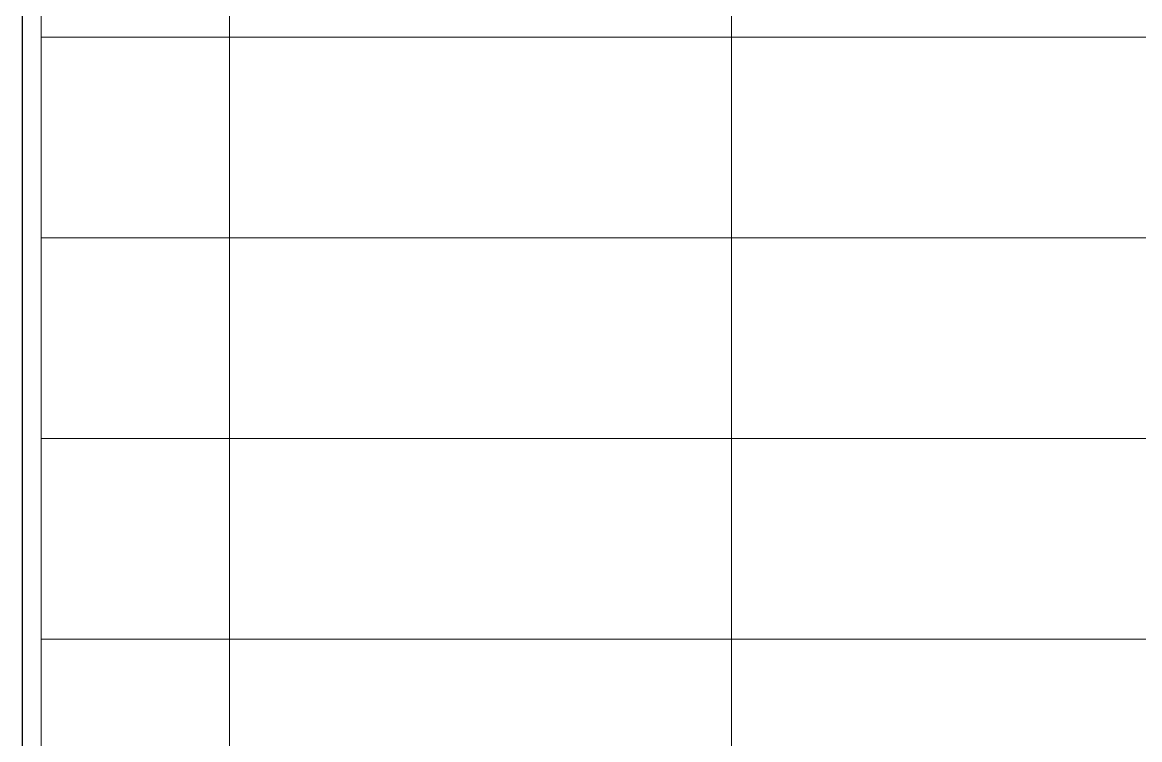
# Model space of a CAD drawing. Header units: millimetres. Extents: x 21129 to 2803301, y -510327 to 166837.
# Drawn here: x 238448 to 247348, y -198792 to -193073 of the extents above; entities that cross this region are included whole.
import ezdxf

# ---------------------------------------------------------------- set-up
doc = ezdxf.new("R2010")
doc.units = ezdxf.units.MM
doc.layers.add('....03_TNT_A_THIN', color=251, linetype='Continuous', lineweight=13, transparency=0.5)
doc.layers.add('....10_TNT_A_COTE', color=14, linetype='Continuous')

msp = doc.modelspace()

# ---------------------------------------------------------------- linework, layer by layer
at = {"layer": '....03_TNT_A_THIN'}
for p, q in [((240097.6, -177191.4), (240097.6, -210791.4)), ((244097.6, -177191.4), (244097.6, -210791.4)), ((238597.6, -193191.4), (256097.6, -193191.4)), ((238597.6, -194791.4), (256097.6, -194791.4)), ((238597.6, -196391.4), (256097.6, -196391.4)), ((238597.6, -197991.4), (256097.6, -197991.4))]:
    msp.add_line(p, q, dxfattribs=at)
msp.add_lwpolyline([(238597.6, -174591.4), (256097.6, -174591.4), (256097.6, -210791.4), (238597.6, -210791.4)], close=True, dxfattribs=at)
at = {"layer": '....10_TNT_A_COTE'}
msp.add_lwpolyline([(238447.6, -174441.4), (256247.6, -174441.4), (256247.6, -210941.4), (238447.6, -210941.4)], close=True, dxfattribs=at)

doc.saveas('drawing.dxf')
